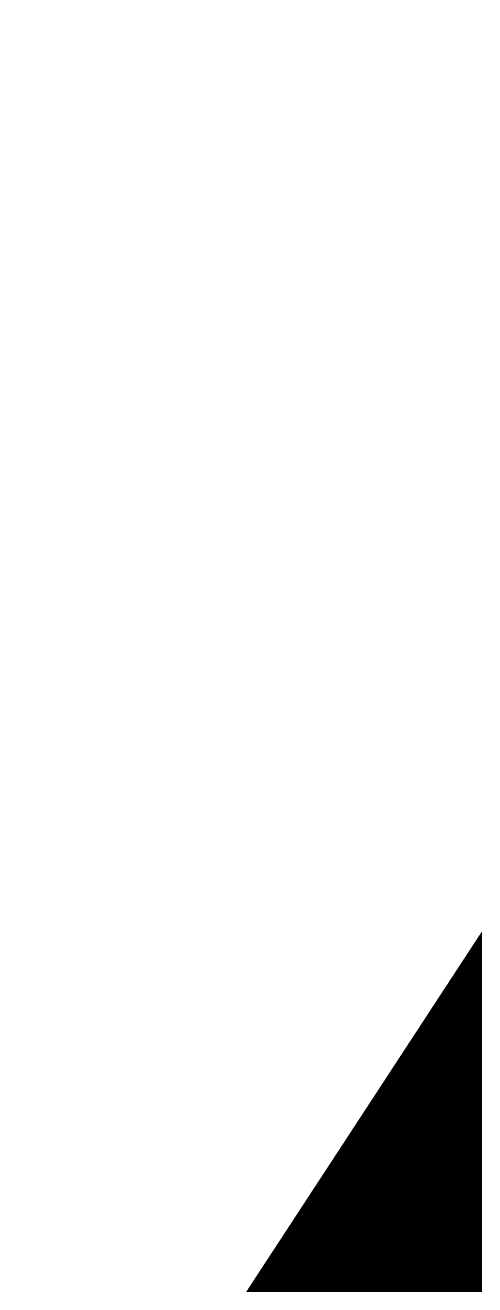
# Model space of a CAD drawing. Header units: inches. Extents: x 46944 to 1771531, y 9954 to 15548976.
# Drawn here: x 224006.67 to 224008.75, y 1548760.51 to 1548766.36 of the extents above; entities that cross this region are included whole.
import ezdxf

# ---------------------------------------------------------------- set-up
doc = ezdxf.new("R2010")
doc.units = ezdxf.units.IN
doc.header["$MEASUREMENT"] = 0
doc.layers.add('SATGE-2', color=160, linetype='Continuous')
doc.layers.add('VILLAGE BOUNDARY', color=6, linetype='Continuous')

msp = doc.modelspace()

# ---------------------------------------------------------------- linework, layer by layer
at = {"layer": 'SATGE-2', "lineweight": 5, "const_width": 2}
msp.add_lwpolyline([(223593.68719, 1548165.87746), (223610.02388, 1548206.68147), (223645.42005, 1548262.44698), (223692.38794, 1548307.3314), (223757.95112, 1548345.42849), (223780.55894, 1548361.78461), (223795.37112, 1548378.14079), (223795.37112, 1548378.14079), (223810.18317, 1548404.62214), (223814.86061, 1548433.44008), (223814.86061, 1548453.69056), (223828.11356, 1548473.16215), (223834.71307, 1548488.61548), (223853.06022, 1548531.57691), (223853.06022, 1548531.57691), (223853.06022, 1548531.57691), (223853.06022, 1548531.57691), (223962.19968, 1548709.04247), (224007.13984, 1548757.81183), (224062.06544, 1548841.7563), (224083.62857, 1548896.38362), (224087.1557, 1548934.6195)], dxfattribs=at)
at = {"layer": 'VILLAGE BOUNDARY', "lineweight": 5, "extrusion": (0.009448, 0.010215, 0.999903), "elevation": 19408.03725}
msp.add_lwpolyline([(223583.53569, 1553307.28877), (223594.99672, 1552894.85441), (223661.12195, 1552343.46388), (223632.44612, 1552165.81344), (223609.19655, 1552026.01006), (223584.28822, 1551825.0567), (223549.92424, 1551536.76352), (223536.41055, 1551416.39068), (223507.81032, 1551191.16806), (223667.94141, 1550971.16281), (223710.31435, 1550912.4069), (223772.35104, 1550827.89423), (224064.10561, 1550686.93189), (224346.17492, 1550546.84498), (224434.35768, 1550510.74293), (224494.33238, 1550484.90894), (224838.68767, 1550340.37509), (224769.60716, 1550150.01035), (224794.80096, 1550009.53444), (224853.15431, 1549967.3597), (224912.65567, 1549958.61327), (224980.21781, 1549939.59182), (225064.60559, 1549970.97078), (225092.41306, 1549913.24712), (225330.76093, 1549907.69778), (225493.41499, 1550042.91059), (225780.36146, 1550047.08073), (225972.06191, 1550053.15827), (226134.95152, 1550057.78403), (226441.2066, 1550002.77066), (226196.06046, 1549513.51621), (226167.21692, 1549328.55403), (226216.33048, 1549277.6983), (226253.5797, 1549281.28434), (226237.9756, 1549104.96523), (226219.88625, 1548922.72152), (226217.93949, 1548871.18656), (226212.24065, 1548784.03211), (226121.05204, 1548751.8216), (225932.67431, 1548644.69858)], dxfattribs=at)

doc.saveas('drawing.dxf')
